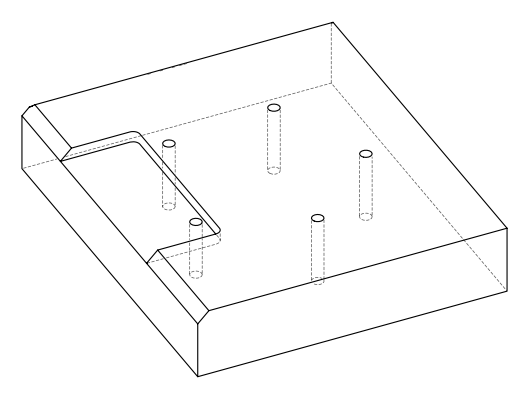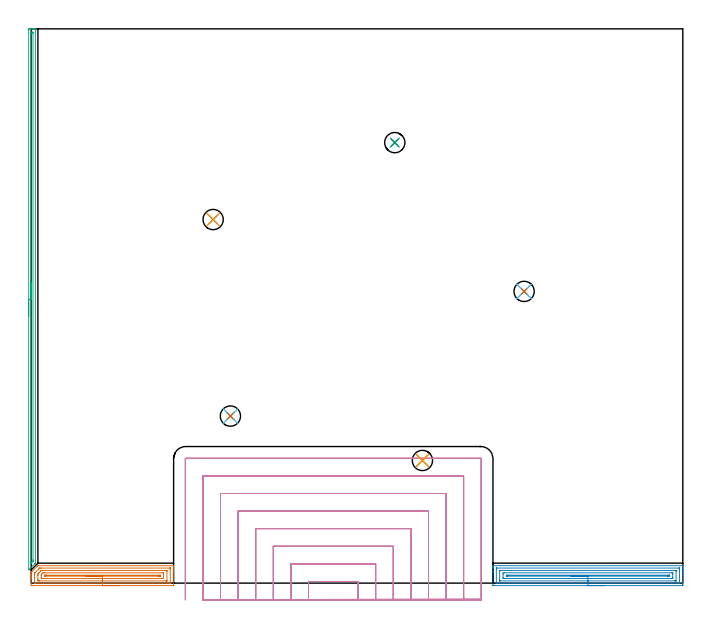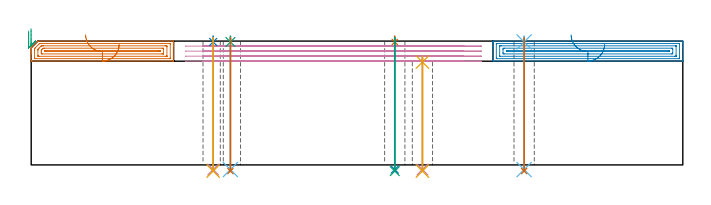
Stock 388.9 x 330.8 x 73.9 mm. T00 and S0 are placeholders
(PLAN: 19 operations, 12 tool changes, 41.5 min)
(1 AREA_MILL | FG_CHAMFER_SURFACE | UGT0205_001 | 3.56 min | 6481 mm3)
(2 AREA_MILL_1 | FG_CHAMFER_SURFACE_1 | UGT0205_001 | 4.72 min | 8483 mm3)
(3 AREA_MILL_2 | FG_CHAMFER_SURFACE_2 | UGT0205_001 | 5.3 min | 2561 mm3)
(4 MILL_SLOT | SLOT_PARTIAL_RECTANGULAR | UGT0201_103 | Follow Part, ap 3.5, ae 75% | 24.68 min | 185233 mm3)
(5 SPOT_DRILL | STEP1HOLE | NXT0321_9005460120000 | 0.03 min | 7 mm3)
(6 SPOT_DRILL_1 | STEP1HOLE_1 | NXT0321_9005460120000 | 0.03 min | 4 mm3)
(7 SPOT_DRILL_2 | STEP1HOLE_2 | NXT0321_9005460120000 | 0.03 min | 8 mm3)
(8 SPOT_DRILL_3 | STEP1HOLE_3 | NXT0321_9005460120000 | 0.03 min | 18 mm3)
(9 SPOT_DRILL_4 | STEP1HOLE_4 | NXT0321_9005460120000 | 0.03 min | 9 mm3)
(10 DRILL_THROUGH_HOLE_INTO_CENTER | STEP1HOLE | NXT0301_042 | 0.27 min | 2431 mm3)
(11 DRILL_TO_ENLARGE_THROUGH_HOLE | STEP1HOLE | NXT0301_092 | 0.27 min | 4661 mm3)
(12 DRILL_THROUGH_HOLE_INTO_CENTER_1 | STEP1HOLE_1 | NXT0301_042 | 0.32 min | 2900 mm3)
(13 DRILL_TO_ENLARGE_THROUGH_HOLE_1 | STEP1HOLE_1 | NXT0301_092 | 0.32 min | 5565 mm3)
(14 DRILL_THROUGH_HOLE_INTO_CENTER_2 | STEP1HOLE_2 | NXT0301_042 | 0.32 min | 2905 mm3)
(15 DRILL_TO_ENLARGE_THROUGH_HOLE_2 | STEP1HOLE_2 | NXT0301_092 | 0.32 min | 5572 mm3)
(16 DRILL_THROUGH_HOLE_INTO_CENTER_3 | STEP1HOLE_3 | NXT0301_042 | 0.32 min | 2902 mm3)
(17 DRILL_TO_ENLARGE_THROUGH_HOLE_3 | STEP1HOLE_3 | NXT0301_092 | 0.32 min | 5567 mm3)
(18 DRILL_THROUGH_HOLE_INTO_CENTER_4 | STEP1HOLE_4 | NXT0301_042 | 0.32 min | 2901 mm3)
(19 DRILL_TO_ENLARGE_THROUGH_HOLE_4 | STEP1HOLE_4 | NXT0301_092 | 0.32 min | 5571 mm3)
(TOOL UGT0205_001 | Chamfer Mill 20 x 3 x 45 deg. | D20 FL50 Z2)
(TOOL UGT0201_103 | End Mill 14 mm | D14 FL19 Z2)
(TOOL NXT0321_9005460120000 | NC Spot Drill, 142deg, 12mm, Carbide, Uncoated | D12 PA142 FL30 Z2)
(TOOL NXT0301_042 | Carbide Drill 7.1mm [860.1-0710-057A1-MM 2214] | D7.1 PA140 FL85 Z2)
(TOOL NXT0301_092 | Carbide Drill 12.1mm [860.1-1210-061A1-MM 2214] | D12.1 PA140 FL77 Z2)
(OP 1 AREA_MILL)
G17 G21 G94 G90
T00 M6
G54
G17 G0 G90 X52.5 Y-1.5 S1061 M3
G43 Z83.9 H0
Z72.
G94 G1 X52.462 Z71.128 F250.
X52.348 Z70.264
X52.159 Z69.412
X51.897 Z68.58
X51.563 Z67.774
X51.16 Z67.
X50.692 Z66.264
X50.161 Z65.572
X49.571 Z64.929
X48.928 Z64.34
X48.236 Z63.809
X47.5 Z63.34
X46.726 Z62.937
X45.92 Z62.603
X45.088 Z62.341
X44.237 Z62.152
X43.372 Z62.038
X42.5 Z62.
X0.594
X0.003 Y-1.496 Z62.001
X0.001 Y-1.494 Z62.002
X0. Y2.666 Z66.16
Y3.262 Z66.759
Y3.558 Z67.055
Y4.154 Z67.651
Y4.45 Z67.946
Y5.042 Z68.542
Y5.342 Z68.841
Y6.234 Z69.734
X0.01 Y6.406 Z69.903
X0.132 Y6.531 Z70.028
X0.297 Y6.698 Z70.195
X3.846 Y10.248 Z73.744
X3.916 Y10.316 Z73.813
X4.005 Y10.397 Z73.889
X4.16 Y10.4 Z73.9
X84.852
X84.992 Y10.397 Z73.888
X84.994 Y10.39 Z73.881
X84.997 Y10.35 Z73.842
X85. Y10.003 Z73.502
Y9.501 Z73.
Y8.91 Z72.405
Y7.722 Z71.219
Y7.126 Z70.62
X84.999 Y-1.494 Z62.003
X84.997 Y-1.496 Z62.002
X84.406 Y-1.5 Z62.
X42.5
Y-0.086 Z63.414
X2.301 Y-0.085 Z63.415
X2.149 Y-0.082 Z63.418
X2.049 Y-0.079 Z63.421
X2.009 Y-0.074 Z63.426
X2.007 Y-0.063 Z63.437
X2.004 Y-0.01 Z63.49
X2. Y0.367 Z63.867
Y4.827 Z68.327
X2.004 Y5.342 Z68.842
X2.009 Y5.71 Z69.21
X2.027 Y5.965 Z69.465
X2.285 Y6.234 Z69.734
X2.33 Y6.28 Z69.78
X4.561 Y8.509 Z72.009
X4.966 Y8.91 Z72.41
X5.011 Y8.95 Z72.45
X5.052 Y8.979 Z72.479
X5.868 Y8.985 Z72.485
X5.944
X82.699
X82.851 Y8.982 Z72.482
X82.951 Y8.979 Z72.479
X82.991 Y8.973 Z72.473
X82.993 Y8.963 Z72.463
X82.996 Y8.91 Z72.41
X83. Y8.533 Z72.033
Y0.505 Z64.005
X82.996 Y-0.01 Z63.49
X82.994 Y-0.056 Z63.444
X82.991 Y-0.074 Z63.426
X82.926 Y-0.079 Z63.421
X82.775 Y-0.084 Z63.416
X82.699 Y-0.085 Z63.415
X42.5 Y-0.086 Z63.414
Y1.328 Z64.828
X5.052 Y1.329 Z64.829
X4.605 Y1.33 Z64.83
X4.16 Y1.333 Z64.833
X4.022 Y1.335 Z64.835
X4.008 Y1.614 Z65.114
X4.002 Y1.774 Z65.274
X4. Y1.934 Z65.434
Y4.61 Z68.11
X4.005 Y5.342 Z68.842
X4.007 Y5.496 Z68.996
X4.16 Y5.658 Z69.158
X4.447 Y5.947 Z69.447
X4.733 Y6.234 Z69.734
X5.625 Y7.126 Z70.626
X5.785 Y7.285 Z70.785
X5.944 Y7.441 Z70.941
X6.064 Y7.553 Z71.053
X6.168 Y7.564 Z71.064
X6.393 Y7.568 Z71.068
X6.835 Y7.571 Z71.071
X7.281
X79.948
X80.395 Y7.57 Z71.07
X80.84 Y7.567 Z71.067
X80.979 Y7.565 Z71.065
X80.992 Y7.286 Z70.786
X80.997 Y7.126 Z70.626
X81. Y6.966 Z70.466
Y1.614 Z65.114
X80.996 Y1.454 Z64.954
X80.99 Y1.348 Z64.848
X80.985 Y1.334 Z64.834
X80.978 Y1.332 Z64.832
X80.951 Y1.33 Z64.83
X80.84 Y1.329 Z64.829
X80.394 Y1.328 Z64.828
X42.5
Y2.743 Z66.243
X6.758
X6.027 Y2.75 Z66.25
X6.001 Y3.5 Z67.
Y4.45 Z67.95
X6.01 Y4.867 Z68.367
X6.024 Y5.064 Z68.564
X6.121 Y5.165 Z68.665
X6.293 Y5.342 Z68.842
X6.563 Y5.614 Z69.114
X6.835 Y5.884 Z69.384
X7.015 Y6.054 Z69.554
X7.121 Y6.15 Z69.65
X7.804 Y6.157 Z69.657
X78.242
X78.973 Y6.15 Z69.65
X78.999 Y5.4 Z68.9
Y2.931 Z66.431
X78.997 Y2.827 Z66.327
X78.994 Y2.775 Z66.275
X78.991 Y2.754 Z66.254
X78.974 Y2.749 Z66.249
X78.165 Y2.743 Z66.243
X78.088
X42.5
Y4.157 Z67.657
X8.618 Y4.158 Z67.658
X8.017 Y4.16 Z67.66
X8.013 Y4.163 Z67.663
X8.004 Y4.172 Z67.672
X8.008 Y4.45 Z67.95
X8.012 Y4.602 Z68.102
X8.113 Y4.702 Z68.202
X8.155 Y4.736 Z68.236
X8.228 Y4.739 Z68.239
X8.327 Y4.741 Z68.241
X8.618 Y4.743 Z68.243
X9.217
X76.382 Y4.742 Z68.242
X76.984 Y4.74 Z68.24
X76.987 Y4.737 Z68.237
X76.996 Y4.728 Z68.228
X76.999 Y4.45 Z67.95
Y4.295 Z67.795
X76.997 Y4.218 Z67.718
X76.994 Y4.18 Z67.68
X76.991 Y4.166 Z67.666
X76.966 Y4.164 Z67.664
X76.672 Y4.159 Z67.659
X76.382 Y4.158 Z67.658
X75.783 Y4.157 Z67.657
X42.5
X41.629 Z67.695
X40.764 Z67.809
X39.912 Z67.998
X39.08 Z68.26
X38.274 Z68.594
X37.5 Z68.997
X36.764 Z69.465
X36.072 Z69.996
X35.429 Z70.586
X34.84 Z71.229
X34.309 Z71.921
X33.84 Z72.657
X33.437 Z73.431
X33.103 Z74.237
X32.841 Z75.069
X32.652 Z75.92
X32.538 Z76.785
X32.5 Z77.657
G0 Z83.9
M5
M2
(OP 2 AREA_MILL_1)
G17 G21 G94 G90
T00 M6
G54
G17 G0 G90 X342.25 Y-1.5 S1061 M3
G43 Z83.9 H0
Z72.
G94 G1 X342.212 Z71.128 F250.
X342.098 Z70.264
X341.909 Z69.412
X341.647 Z68.58
X341.313 Z67.774
X340.91 Z67.
X340.442 Z66.264
X339.911 Z65.572
X339.321 Z64.929
X338.678 Z64.34
X337.986 Z63.808
X337.25 Z63.34
X336.476 Z62.937
X335.67 Z62.603
X334.838 Z62.341
X333.987 Z62.152
X333.122 Z62.038
X332.25 Z62.
X276.173
X275.876 Y-1.497 Z62.002
X275.61 Y-1.491 Z62.005
X275.6 Y-1.22 Z62.277
Y6.234 Z69.728
Y6.87 Z70.367
Y7.126 Z70.623
Y8.91 Z72.405
Y9.422 Z72.92
Y9.498 Z72.997
Y10.057 Z73.556
X275.607 Y10.358 Z73.85
X275.61 Y10.397 Z73.888
X275.728 Y10.4 Z73.9
X388.772
X388.89 Y10.397 Z73.888
X388.893 Y10.359 Z73.85
X388.9 Y10.057 Z73.556
Y9.421 Z72.92
Y8.91 Z72.405
Y6.87 Z70.368
Y6.234 Z69.728
Y-0.902 Z62.595
X388.898 Y-1.222 Z62.275
X388.89 Y-1.491 Z62.005
X388.621 Y-1.499 Z61.999
X332.25 Y-1.5 Z62.
Y-0.086 Z63.414
X277.877 Y-0.085 Z63.415
X277.726 Y-0.082 Z63.418
X277.627 Y-0.079 Z63.421
X277.609 Y-0.071 Z63.429
X277.607 Y-0.06 Z63.44
X277.604 Y-0.01 Z63.49
X277.6 Y0.344 Z63.844
Y8.371 Z71.871
X277.602 Y8.91 Z72.41
X277.604 Y8.954 Z72.454
X277.609 Y8.974 Z72.474
X277.612 Y8.979 Z72.479
X277.65 Y8.981 Z72.481
X277.801 Y8.985 Z72.485
X277.877 Y8.986 Z72.486
X386.623 Y8.985 Z72.485
X386.774 Y8.982 Z72.482
X386.873 Y8.979 Z72.479
X386.891 Y8.971 Z72.471
X386.893 Y8.959 Z72.459
X386.896 Y8.91 Z72.41
X386.9 Y8.556 Z72.056
Y0.529 Z64.029
X386.898 Y-0.01 Z63.49
X386.896 Y-0.054 Z63.446
X386.891 Y-0.074 Z63.426
X386.888 Y-0.079 Z63.421
X386.85 Y-0.081 Z63.419
X386.699 Y-0.085 Z63.415
X386.623 Y-0.086 Z63.414
X332.25
Y1.328 Z64.828
X279.733 Y1.329 Z64.829
X279.67 Y1.33 Z64.83
X279.632 Y1.333 Z64.833
X279.618 Y1.334 Z64.834
X279.61 Y1.374 Z64.874
X279.603 Y1.641 Z65.141
X279.601 Y1.774 Z65.274
X279.6 Y7.259 Z70.759
X279.601 Y7.393 Z70.893
X279.605 Y7.482 Z70.982
X279.61 Y7.551 Z71.051
X279.616 Y7.566 Z71.066
X279.624 Y7.567 Z71.067
X279.733 Y7.569 Z71.069
X280.179 Y7.571 Z71.071
X280.623
X384.767
X384.83 Y7.57 Z71.07
X384.868 Y7.567 Z71.067
X384.882 Y7.566 Z71.066
X384.89 Y7.525 Z71.025
X384.897 Y7.259 Z70.759
X384.899 Y7.126 Z70.626
X384.9 Y1.641 Z65.141
X384.899 Y1.507 Z65.007
X384.896 Y1.418 Z64.918
X384.89 Y1.348 Z64.848
X384.884 Y1.334 Z64.834
X384.877 Y1.333 Z64.833
X384.767 Y1.331 Z64.831
X384.321 Y1.329 Z64.829
X383.877 Y1.328 Z64.828
X332.25
Y2.743 Z66.243
X282.327
X281.61 Y2.758 Z66.258
X281.6 Y3.471 Z66.971
Y5.342 Z68.842
X281.607 Y6.14 Z69.64
X282.404 Y6.157 Z69.657
X382.173
X382.89 Y6.142 Z69.642
X382.9 Y5.429 Z68.929
Y3.558 Z67.058
X382.893 Y2.76 Z66.26
X382.097 Y2.743 Z66.243
X332.25
Y4.157 Z67.657
X284.184
X283.891 Y4.158 Z67.658
X283.697 Y4.161 Z67.661
X283.628 Y4.164 Z67.664
X283.609 Y4.169 Z67.669
X283.607 Y4.185 Z67.685
X283.604 Y4.255 Z67.755
X283.605 Y4.45 Z67.95
X283.61 Y4.735 Z68.235
X283.895 Y4.74 Z68.24
X284.184 Y4.742 Z68.242
X284.782 Y4.743 Z68.243
X380.316
X380.609 Y4.742 Z68.242
X380.803 Y4.739 Z68.239
X380.872 Y4.736 Z68.236
X380.891 Y4.731 Z68.231
X380.893 Y4.715 Z68.215
X380.896 Y4.645 Z68.145
X380.895 Y4.45 Z67.95
X380.89 Y4.165 Z67.665
X380.605 Y4.16 Z67.66
X380.316 Y4.158 Z67.658
X379.719 Y4.157 Z67.657
X332.25
X331.379 Z67.695
X330.514 Z67.809
X329.662 Z67.998
X328.83 Z68.26
X328.024 Z68.594
X327.25 Z68.997
X326.514 Z69.465
X325.822 Z69.996
X325.179 Z70.586
X324.59 Z71.229
X324.059 Z71.921
X323.59 Z72.657
X323.187 Z73.431
X322.853 Z74.237
X322.591 Z75.069
X322.402 Z75.92
X322.288 Z76.785
X322.25 Z77.657
G0 Z83.9
M5
M2
(OP 3 AREA_MILL_2)
G17 G21 G94 G90
T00 M6
G54
G17 G0 G90 X-1.5 Y159.35 S1061 M3
G43 Z83.9 H0
Z79.9
G94 G1 Y159.388 Z79.028 F250.
Y159.502 Z78.164
Y159.691 Z77.312
Y159.953 Z76.48
Y160.287 Z75.674
Y160.69 Z74.9
Y161.159 Z74.164
Y161.69 Z73.472
Y162.279 Z72.829
Y162.922 Z72.24
Y163.614 Z71.709
Y164.35 Z71.24
Y165.124 Z70.837
Y165.93 Z70.503
Y166.762 Z70.241
Y167.614 Z70.052
Y168.478 Z69.938
Y169.35 Z69.9
Y330.18
X-1.498 Y330.45
X-1.493 Y330.79 Z69.902
X-1.236 Y330.8 Z70.159
X-0.97 Z70.425
X-0.368 Z71.026
X0.163 Z71.56
X0.5 Z71.896
X1.031 Z72.427
X1.368 Z72.763
X2.042 Z73.441
X2.295 Z73.695
X2.399 Y330.798 Z73.791
X2.497 Y330.79 Z73.888
X2.5 Y330.627 Z73.9
Y12.094
X2.496 Y11.905 Z73.889
X2.427 Y11.826 Z73.824
X2.248 Y11.647 Z73.647
X2.236 Y11.636 Z73.635
X-1.421 Y7.978 Z69.977
X-1.493 Y7.918 Z69.904
X-1.496 Y7.939 Z69.902
X-1.499 Y8.008 Z69.899
X-1.5 Y169.35 Z69.9
X-0.086 Z71.314
X-0.085 Y328.102 Z71.315
X-0.084 Y328.393 Z71.316
X-0.081 Y328.694 Z71.319
X-0.079 Y328.767 Z71.321
X-0.071 Y328.79 Z71.329
X-0.027 Y328.793 Z71.373
X0.106 Y328.798 Z71.506
X0.5 Y328.799 Z71.9
X0.976 Y328.797 Z72.376
X1.064 Y328.79 Z72.464
X1.079 Y328.787 Z72.479
X1.081 Y328.757 Z72.481
X1.084 Y328.685 Z72.484
X1.085 Y328.393 Z72.485
X1.086 Y327.79 Z72.486
Y13.881
X1.084 Y13.28 Z72.484
X1.08 Y12.988 Z72.48
X1.079 Y12.954 Z72.479
X1.06 Y12.922 Z72.46
X1.005 Y12.861 Z72.405
X0.921 Y12.772 Z72.321
X0.244 Y12.094 Z71.644
X-0.037 Y11.82 Z71.363
X-0.072 Y11.79 Z71.328
X-0.079 Y11.787 Z71.321
X-0.081 Y11.799 Z71.319
X-0.084 Y12.094 Z71.316
X-0.086 Y12.424 Z71.314
Y12.697
Y169.35
Y170.222 Z71.352
Y171.087 Z71.466
Y171.938 Z71.655
Y172.77 Z71.917
Y173.576 Z72.251
Y174.35 Z72.654
Y175.086 Z73.123
Y175.778 Z73.654
Y176.421 Z74.243
Y177.01 Z74.886
Y177.542 Z75.578
Y178.01 Z76.314
Y178.413 Z77.088
Y178.747 Z77.894
Y179.009 Z78.726
Y179.198 Z79.578
Y179.312 Z80.443
Y179.35 Z81.314
G0 Z83.9
M5
M2
(OP 4 MILL_SLOT)
G17 G21 G94 G90
T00 M6
G54
G17 G0 G90 X195.13 Y-10. S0 M3
G43 Z83.9 H0
Z70.9
G94 G1 X195.103 Y-7. F250.
G2 X195.1 Y-6.342 R73.5 F500.
G1 Y1.
X165.5
Y-6.343
G2 X165.497 Y-7. R73.5
G1 X165.47 Y-10. F250.
X205.635
X205.603 Y-7.
G2 X205.6 Y-6.342 R63. F500.
G1 Y11.5
X155.
Y-6.343
G2 X154.997 Y-7. R63.
G1 X154.965 Y-10. F250.
X216.142
X216.104 Y-7.
G2 X216.1 Y-6.342 R52.5 F500.
G1 Y22.
X144.5
Y-6.343
G2 X144.496 Y-7. R52.5
G1 X144.458 Y-10. F250.
X226.652
X226.605 Y-7.
G2 X226.6 Y-6.342 R42. F500.
G1 Y32.5
X134.
Y-6.343
G2 X133.995 Y-7. R42.
G1 X133.948 Y-10. F250.
X237.17 Y-9.999
X237.107 Y-7.
G2 X237.1 Y-6.342 R31.5 F500.
G1 Y43.
X123.5
Y-6.343
G2 X123.493 Y-7. R31.5
G1 X123.431 Y-9.999 F250.
X247.704
X247.61 Y-7.
G2 X247.6 Y-6.342 R21. F500.
G1 Y53.5
X113.
Y-6.343
G2 X112.99 Y-7. R21.
G1 X112.896 Y-9.999 F250.
X258.309 Y-9.994
X258.121 Y-7.
G2 X258.1 Y-6.342 R10.5 F500.
G1 Y64.
X102.5
Y-6.343
G2 X102.479 Y-7. R10.5
G1 X102.292 Y-9.994 F250.
X268.6 Y-9.342
Y-6.342
Y74.2 F500.
G3 X268.3 Y74.5 R0.3
G1 X92.3
G3 X92. Y74.2 R0.3
G1 Y-6.343
Y-9.343 F250.
G0 X195.1 Y-10. Z67.9
G1 Y-7.
Y1. F500.
X165.5
Y-7.
Y-10. F250.
X205.6
Y-7.
Y11.5 F500.
X155.
Y-7.
Y-10. F250.
X216.1
Y-7.
Y22. F500.
X144.5
Y-7.
Y-10. F250.
X226.6
Y-7.
Y32.5 F500.
X134.
Y-7.
Y-10. F250.
X237.1
Y-7.
Y43. F500.
X123.5
Y-7.
X123.499 Y-10. F250.
X247.601
X247.6 Y-7.
Y53.5 F500.
X113.
Y-7.
X112.999 Y-10. F250.
X258.101
X258.1 Y-7.
Y64. F500.
X102.5
Y-7.
X102.498 Y-10. F250.
X268.6 Y-9.995
Y-6.995
Y74.2 F500.
G3 X268.3 Y74.5 R0.3
G1 X92.3
G3 X92. Y74.2 R0.3
G1 Y-6.995
Y-9.995 F250.
G0 X195.1 Y-10. Z64.9
G1 Y-7.
Y1. F500.
X165.5
Y-7.
Y-10. F250.
X205.6
Y-7.
Y11.5 F500.
X155.
Y-7.
Y-10. F250.
X216.1
Y-7.
Y22. F500.
X144.5
Y-7.
Y-10. F250.
X226.6
Y-7.
Y32.5 F500.
X134.
Y-7.
Y-10. F250.
X237.1
Y-7.
Y43. F500.
X123.5
Y-7.
Y-10. F250.
X247.6
Y-7.
Y53.5 F500.
X113.
Y-7.
Y-10. F250.
X258.1
Y-7.
Y64. F500.
X102.5
Y-7.
Y-10. F250.
X268.6
Y-7.
Y74.2 F500.
G3 X268.3 Y74.5 R0.3
G1 X92.3
G3 X92. Y74.2 R0.3
G1 Y-7.
Y-10. F250.
G0 X195.1 Z61.9
G1 Y-7.
Y1. F500.
X165.5
Y-7.
Y-10. F250.
X205.6
Y-7.
Y11.5 F500.
X155.
Y-7.
Y-10. F250.
X216.1
Y-7.
Y22. F500.
X144.5
Y-7.
Y-10. F250.
X226.6
Y-7.
Y32.5 F500.
X134.
Y-7.
Y-10. F250.
X237.1
Y-7.
Y43. F500.
X123.5
Y-7.
Y-10. F250.
X247.6
Y-7.
Y53.5 F500.
X113.
Y-7.
Y-10. F250.
X258.1
Y-7.
Y64. F500.
X102.5
Y-7.
Y-10. F250.
X268.6
Y-7.
Y74.2 F500.
G3 X268.3 Y74.5 R0.3
G1 X92.3
G3 X92. Y74.2 R0.3
G1 Y-7.
Y-10. F250.
G0 Z83.9
M5
M2
(OP 5 SPOT_DRILL)
G17 G21 G94 G90
T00 M6
G54
G17 G0 G90 X233.5 Y73.2 S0 M3
G43 Z83.9 H0
G94 G81 G98 Z61.379 F250. R64.9
G80
M5
M2
(OP 6 SPOT_DRILL_1)
G17 G21 G94 G90
T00 M6
G54
G17 G0 G90 X294.2 Y174.1 S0 M3
G43 Z83.9 H0
G94 G81 G98 Z73.379 F250. R76.9
G80
M5
M2
(OP 7 SPOT_DRILL_2)
G17 G21 G94 G90
T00 M6
G54
G17 G0 G90 X217. Y262.9 S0 M3
G43 Z83.9 H0
G94 G81 G98 Z73.379 F250. R76.9
G80
M5
M2
(OP 8 SPOT_DRILL_3)
G17 G21 G94 G90
T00 M6
G54
G17 G0 G90 X108.6 Y217. S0 M3
G43 Z83.9 H0
G94 G81 G98 Z73.379 F250. R76.9
G80
M5
M2
(OP 9 SPOT_DRILL_4)
G17 G21 G94 G90
T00 M6
G54
G17 G0 G90 X118.9 Y99.7 S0 M3
G43 Z83.9 H0
G94 G81 G98 Z73.379 F250. R76.9
G80
M5
M2
(OP 10 DRILL_THROUGH_HOLE_INTO_CENTER)
G17 G21 G94 G90
T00 M6
G54
G17 G0 G90 X233.5 Y73.2 S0 M3
G43 Z83.9 H1
G94 G73 G98 Z-2.792 F250. Q6.469 R63.9
G80
M5
M2
(OP 11 DRILL_TO_ENLARGE_THROUGH_HOLE)
G17 G21 G94 G90
T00 M6
G54
G17 G0 G90 X233.5 Y73.2 S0 M3
G43 Z83.9 H1
G94 G73 G98 Z-3.702 F250. Q10.934 R63.9
G80
M5
M2
(OP 12 DRILL_THROUGH_HOLE_INTO_CENTER_1)
G17 G21 G94 G90
T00 M6
G54
G17 G0 G90 X294.2 Y174.1 S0 M3
G43 Z83.9 H1
G94 G73 G98 Z-2.792 F250. Q6.972 R75.9
G80
M5
M2
(OP 13 DRILL_TO_ENLARGE_THROUGH_HOLE_1)
G17 G21 G94 G90
T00 M6
G54
G17 G0 G90 X294.2 Y174.1 S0 M3
G43 Z83.9 H1
G94 G73 G98 Z-3.702 F250. Q11.086 R75.9
G80
M5
M2
(OP 14 DRILL_THROUGH_HOLE_INTO_CENTER_2)
G17 G21 G94 G90
T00 M6
G54
G17 G0 G90 X217. Y262.9 S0 M3
G43 Z83.9 H1
G94 G73 G98 Z-2.792 F250. Q6.972 R75.9
G80
M5
M2
(OP 15 DRILL_TO_ENLARGE_THROUGH_HOLE_2)
G17 G21 G94 G90
T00 M6
G54
G17 G0 G90 X217. Y262.9 S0 M3
G43 Z83.9 H1
G94 G73 G98 Z-3.702 F250. Q11.086 R75.9
G80
M5
M2
(OP 16 DRILL_THROUGH_HOLE_INTO_CENTER_3)
G17 G21 G94 G90
T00 M6
G54
G17 G0 G90 X108.6 Y217. S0 M3
G43 Z83.9 H1
G94 G73 G98 Z-2.792 F250. Q6.972 R75.9
G80
M5
M2
(OP 17 DRILL_TO_ENLARGE_THROUGH_HOLE_3)
G17 G21 G94 G90
T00 M6
G54
G17 G0 G90 X108.6 Y217. S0 M3
G43 Z83.9 H1
G94 G73 G98 Z-3.702 F250. Q11.086 R75.9
G80
M5
M2
(OP 18 DRILL_THROUGH_HOLE_INTO_CENTER_4)
G17 G21 G94 G90
T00 M6
G54
G17 G0 G90 X118.9 Y99.7 S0 M3
G43 Z83.9 H1
G94 G73 G98 Z-2.792 F250. Q6.972 R75.9
G80
M5
M2
(OP 19 DRILL_TO_ENLARGE_THROUGH_HOLE_4)
G17 G21 G94 G90
T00 M6
G54
G17 G0 G90 X118.9 Y99.7 S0 M3
G43 Z83.9 H1
G94 G73 G98 Z-3.702 F250. Q11.086 R75.9
G80
M5
M2
